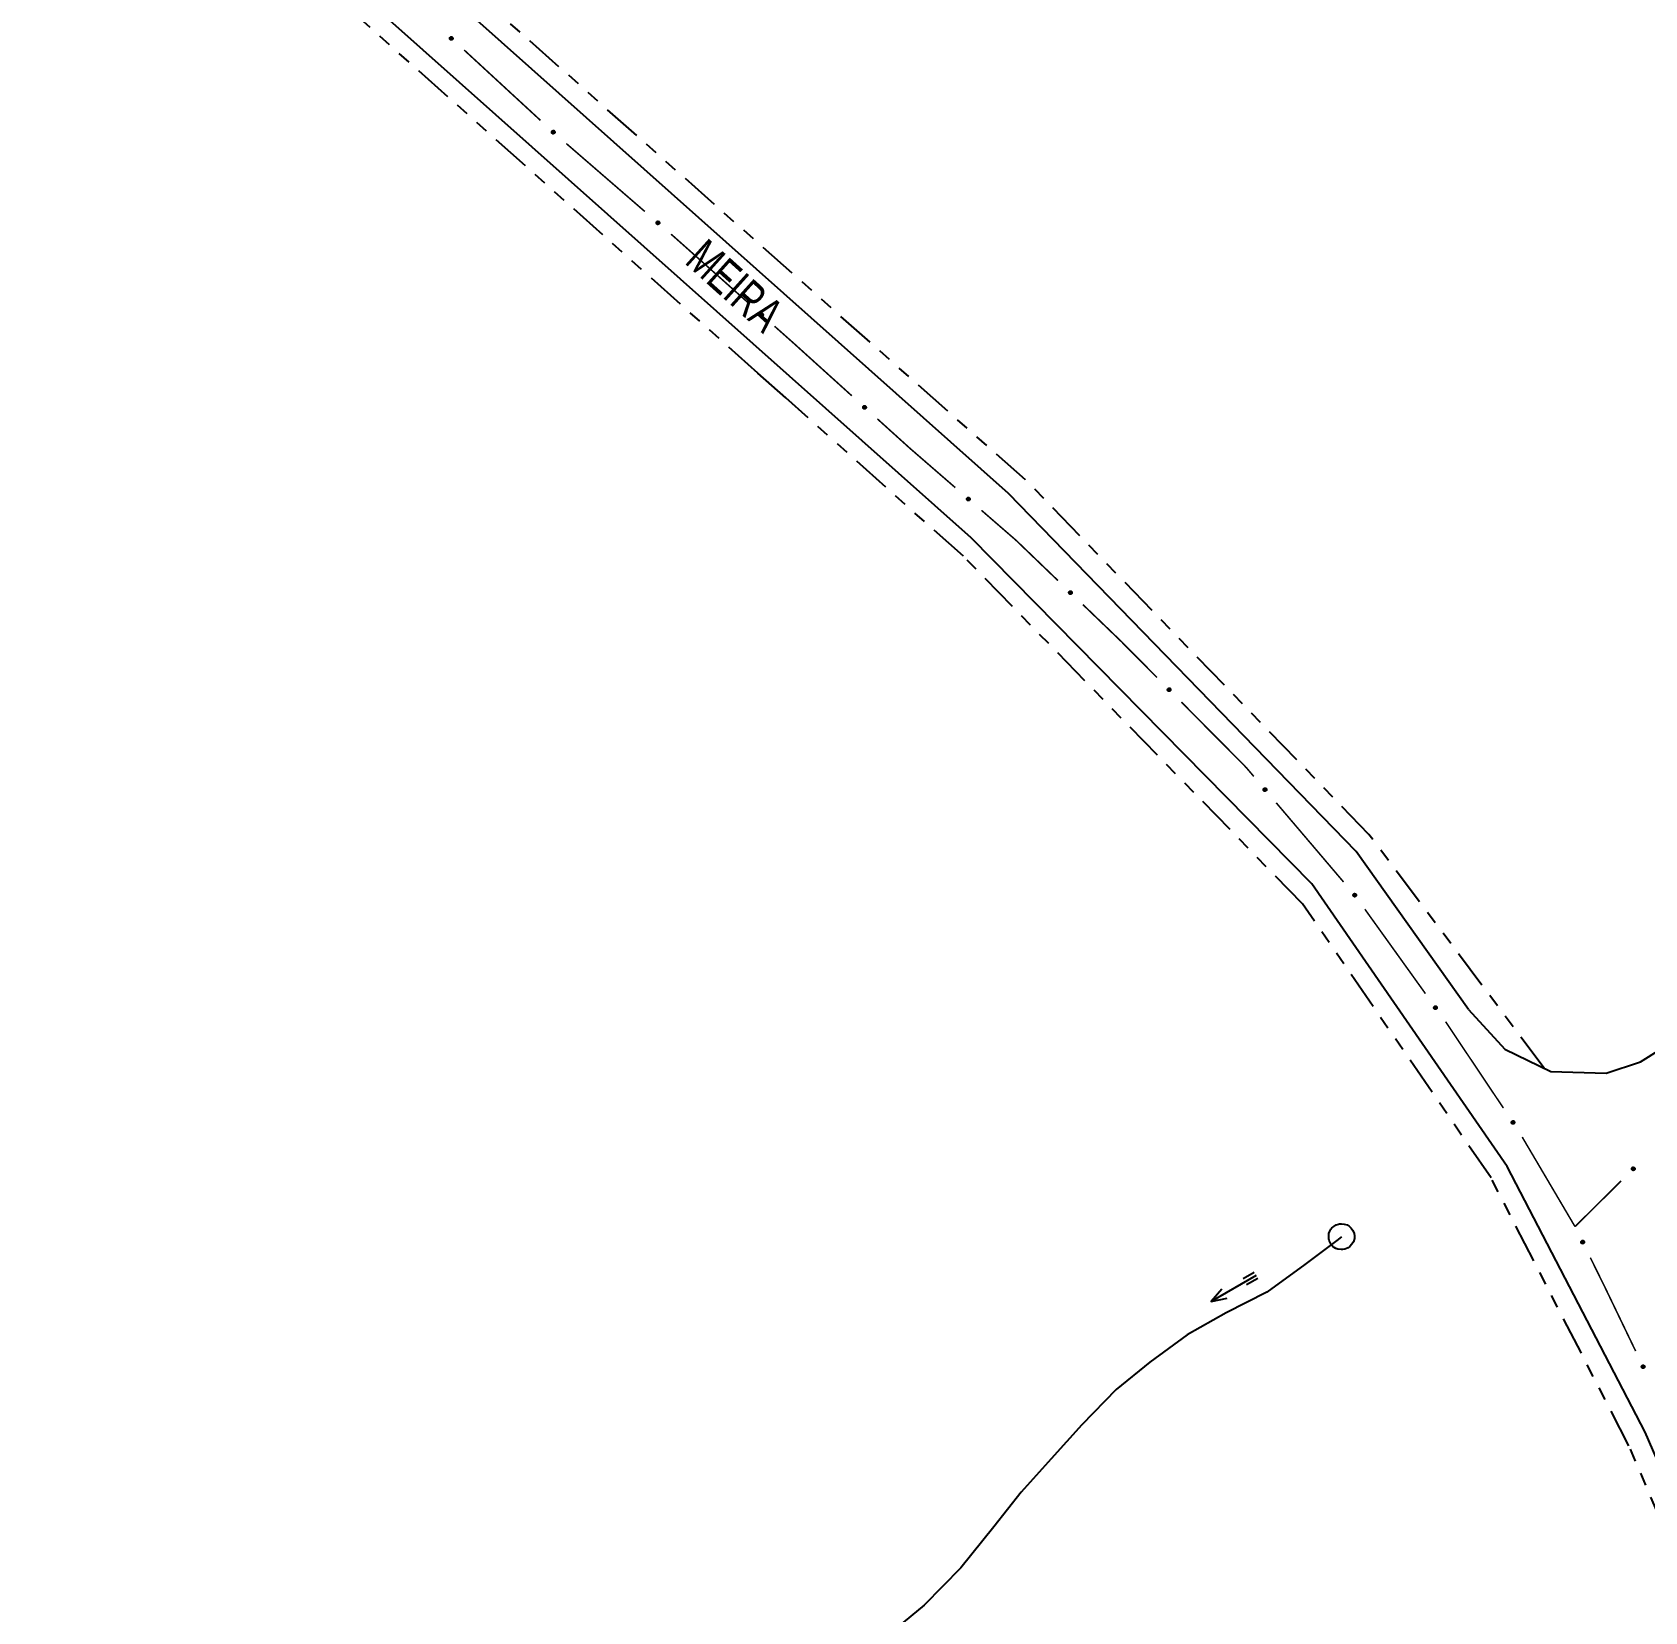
# Model space of a CAD drawing. Extents: x 209193 to 212081, y 4877574 to 4880493.
# Drawn here: x 210811.7 to 210998, y 4878137.5 to 4878320 of the extents above; entities that cross this region are included whole.
import ezdxf

# ---------------------------------------------------------------- set-up
doc = ezdxf.new("R2010")
doc.units = 0
doc.header["$LTSCALE"] = 1.5
doc.header["$MEASUREMENT"] = 0
doc.linetypes.add('TRACO_25', pattern=[8, 3, -1, 1, -1, 1, -1])
for name, color, linetype in [('HD-CURSO-PERENE', 170, 'CONTINUOUS'), ('HD-NASCENTES-FONTES', 170, 'CONTINUOUS'), ('HD-TXT-PERENE', 170, 'CONTINUOUS'), ('SV-EIXO-ROD-ESTR', 7, 'CONTINUOUS'), ('SV-EST-MUNIC-PAV', 20, 'CONTINUOUS'), ('SV-FX-DOM-EST', 20, 'CONTINUOUS'), ('SV-ROD-ESTADUAIS', 20, 'CONTINUOUS'), ('SV-TXT-ROD-EST', 7, 'CONTINUOUS')]:
    doc.layers.add(name, color=color, linetype=linetype)
doc.styles.add('ARIAL', font='ARIAL.SHX')

# ---------------------------------------------------------------- blocks, each defined once
blk = doc.blocks.new('COD035', base_point=(210438.094521, 4880067.60704))
at = {"layer": 'HD-CURSO-PERENE'}
for p, q in [((210438.094521, 4880068.01277), (210439.594521, 4880068.01277)), ((210438.094521, 4880067.61277), (210444.094521, 4880067.61277)), ((210438.094521, 4880067.21277), (210439.594521, 4880067.21277))]:
    blk.add_line(p, q, dxfattribs=at)
blk.add_lwpolyline([(210442.294521, 4880067.01277), (210444.094521, 4880067.61277), (210442.294521, 4880068.21277)], dxfattribs=at)
blk = doc.blocks.new('COD025', base_point=(210982.474611, 4879266.665465))
at = {"layer": 'HD-NASCENTES-FONTES'}
blk.add_lwpolyline([(210981.2904, 4879265.767805), (210981.145787, 4879266.001238), (210981.02797, 4879266.249355), (210980.992283, 4879266.431917), (210980.989636, 4879266.80274), (210981.013634, 4879267.053395), (210981.111199, 4879267.327232), (210981.235115, 4879267.536693), (210981.355808, 4879267.695168), (210981.575618, 4879267.88021), (210981.84331, 4879268.038042), (210982.106156, 4879268.140881), (210982.254505, 4879268.155449), (210982.467046, 4879268.160747), (210982.79814, 4879268.139864), (210983.121213, 4879268.038408), (210983.349934, 4879267.908453), (210983.605786, 4879267.685342), (210983.778553, 4879267.402585), (210983.927681, 4879267.051943), (210983.976771, 4879266.798127), (210983.972368, 4879266.63792), (210983.969451, 4879266.462743), (210983.857153, 4879266.09446), (210983.682213, 4879265.802892), (210983.439959, 4879265.532921), (210983.221842, 4879265.381561), (210982.853283, 4879265.231977), (210982.608584, 4879265.19185), (210982.454839, 4879265.190507), (210982.04947, 4879265.244397), (210981.812473, 4879265.329521), (210981.613898, 4879265.451079), (210981.488506, 4879265.556074)], close=True, dxfattribs=at)

msp = doc.modelspace()

# ---------------------------------------------------------------- linework, layer by layer
at = {"layer": 'HD-CURSO-PERENE', "linetype": 'Continuous'}
msp.add_polyline3d([(210962.976034, 4878180.831599, 7.908503), (210962.413968, 4878180.398597, 7.908503), (210958.736104, 4878177.631446, 7.337909), (210954.34618, 4878174.461293, 6.92472), (210949.636292, 4878172.071165, 6.600071), (210945.126392, 4878169.511032, 6.521369), (210940.826465, 4878166.35088, 6.324612), (210936.946522, 4878163.180731, 6.167207), (210932.966556, 4878159.100548, 6.098342), (210929.436577, 4878155.200375, 6.098342), (210925.976598, 4878151.340205, 6.068829), (210922.826601, 4878147.320031, 5.852396), (210919.01661, 4878142.609826, 5.813045), (210914.756647, 4878138.289632, 5.793369), (210910.136714, 4878134.469453, 5.576937)], dxfattribs=at)
at = {"layer": 'SV-EIXO-ROD-ESTR'}
for points in [[(210860.16548, 4878319.088817), (210860.116678, 4878319.085595), (210860.074076, 4878319.092806), (210860.040275, 4878319.109047), (210860.014148, 4878319.131187), (210859.98997, 4878319.156848), (210859.971302, 4878319.188097), (210859.958265, 4878319.22737), (210859.954689, 4878319.276303), (210859.964944, 4878319.319459), (210859.979094, 4878319.353449), (210860.000612, 4878319.382022), (210860.025933, 4878319.405092), (210860.059035, 4878319.42341), (210860.098964, 4878319.436234), (210860.148254, 4878319.438638), (210860.189971, 4878319.431282), (210860.222253, 4878319.414715), (210860.250841, 4878319.3929), (210860.275211, 4878319.366407), (210860.293359, 4878319.335626), (210860.306198, 4878319.295401), (210860.307926, 4878319.24672), (210860.301065, 4878319.205028), (210860.284955, 4878319.172522), (210860.262845, 4878319.144861), (210860.237402, 4878319.120297), (210860.206771, 4878319.100224), (210860.16548, 4878319.088817)], [(210871.94305, 4878308.260771), (210871.894216, 4878308.25809), (210871.851696, 4878308.265771), (210871.818077, 4878308.282386), (210871.792197, 4878308.304814), (210871.768304, 4878308.330741), (210871.749983, 4878308.362195), (210871.737381, 4878308.40161), (210871.734348, 4878308.450579), (210871.74508, 4878308.493619), (210871.759605, 4878308.527451), (210871.781438, 4878308.555783), (210871.807014, 4878308.578572), (210871.840316, 4878308.596522), (210871.880384, 4878308.608903), (210871.929698, 4878308.610761), (210871.971332, 4878308.602944), (210872.003428, 4878308.58602), (210872.031773, 4878308.563891), (210872.055848, 4878308.537129), (210872.073654, 4878308.506149), (210872.086047, 4878308.465784), (210872.087236, 4878308.417087), (210872.079914, 4878308.375474), (210872.063445, 4878308.343148), (210872.04103, 4878308.315733), (210872.015317, 4878308.291453), (210871.984465, 4878308.27172), (210871.94305, 4878308.260771)], [(210884.041412, 4878297.785163), (210883.992685, 4878297.780956), (210883.949946, 4878297.787305), (210883.915824, 4878297.80286), (210883.889255, 4878297.824467), (210883.864563, 4878297.849635), (210883.845268, 4878297.880501), (210883.83144, 4878297.919503), (210883.826877, 4878297.968353), (210883.836258, 4878298.011707), (210883.849718, 4878298.045976), (210883.870654, 4878298.074978), (210883.895505, 4878298.098555), (210883.92823, 4878298.117538), (210883.967891, 4878298.131165), (210884.017123, 4878298.134565), (210884.05898, 4878298.128053), (210884.09159, 4878298.112141), (210884.120613, 4878298.090909), (210884.145513, 4878298.064913), (210884.164279, 4878298.034505), (210884.177928, 4878297.994547), (210884.180639, 4878297.945911), (210884.174622, 4878297.904089), (210884.159172, 4878297.871265), (210884.137625, 4878297.843162), (210884.112684, 4878297.81809), (210884.082464, 4878297.797401), (210884.041412, 4878297.785163)], [(210896.015527, 4878287.175451), (210895.966747, 4878287.171913), (210895.924099, 4878287.178848), (210895.890193, 4878287.194869), (210895.863923, 4878287.216839), (210895.83958, 4878287.242343), (210895.820709, 4878287.273471), (210895.807417, 4878287.312659), (210895.803525, 4878287.361567), (210895.8135, 4878287.404789), (210895.827429, 4878287.43887), (210895.848761, 4878287.467582), (210895.873932, 4878287.490815), (210895.906914, 4878287.509348), (210895.946759, 4878287.52243), (210895.996033, 4878287.525154), (210896.037797, 4878287.518069), (210896.070185, 4878287.501711), (210896.098914, 4878287.480082), (210896.123455, 4878287.453747), (210896.141803, 4878287.423085), (210896.154902, 4878287.382944), (210896.156946, 4878287.334274), (210896.150355, 4878287.292539), (210896.134457, 4878287.25993), (210896.112526, 4878287.232125), (210896.087243, 4878287.207398), (210896.056743, 4878287.187126), (210896.015527, 4878287.175451)], [(210907.909936, 4878276.475349), (210907.86113, 4878276.472193), (210907.818538, 4878276.47946), (210907.784758, 4878276.495746), (210907.758661, 4878276.517921), (210907.734517, 4878276.543614), (210907.71589, 4878276.574888), (210907.702905, 4878276.614179), (210907.699395, 4878276.663116), (210907.709707, 4878276.706258), (210907.723902, 4878276.74023), (210907.745458, 4878276.768774), (210907.77081, 4878276.79181), (210907.803936, 4878276.810084), (210907.843882, 4878276.822855), (210907.893176, 4878276.825193), (210907.934883, 4878276.817782), (210907.967142, 4878276.801172), (210907.995702, 4878276.779319), (210908.020036, 4878276.752793), (210908.038144, 4878276.721988), (210908.050929, 4878276.681746), (210908.052592, 4878276.633063), (210908.045676, 4878276.59138), (210908.029522, 4878276.558896), (210908.007376, 4878276.531264), (210907.9819, 4878276.506734), (210907.951242, 4878276.486701), (210907.909936, 4878276.475349)], [(210919.906919, 4878265.886743), (210919.858189, 4878265.882568), (210919.815454, 4878265.888944), (210919.781342, 4878265.90452), (210919.754787, 4878265.926145), (210919.730112, 4878265.951328), (210919.710835, 4878265.982207), (210919.697033, 4878266.021217), (210919.692501, 4878266.070071), (210919.70191, 4878266.113419), (210919.715392, 4878266.147679), (210919.736346, 4878266.176668), (210919.761212, 4878266.200228), (210919.793949, 4878266.219191), (210919.833619, 4878266.232793), (210919.882853, 4878266.23616), (210919.924707, 4878266.229622), (210919.957306, 4878266.213689), (210919.986315, 4878266.192438), (210920.011199, 4878266.166427), (210920.029946, 4878266.136006), (210920.043569, 4878266.09604), (210920.046249, 4878266.047402), (210920.040205, 4878266.005584), (210920.024734, 4878265.97277), (210920.003169, 4878265.944681), (210919.978211, 4878265.919624), (210919.947978, 4878265.898955), (210919.906919, 4878265.886743)], [(210931.684727, 4878255.073225), (210931.635847, 4878255.071574), (210931.593499, 4878255.08015), (210931.560237, 4878255.097468), (210931.534835, 4878255.120437), (210931.511494, 4878255.146861), (210931.49384, 4878255.178695), (210931.482071, 4878255.218367), (210931.480071, 4878255.267389), (210931.491707, 4878255.310193), (210931.506942, 4878255.343711), (210931.529366, 4878255.371577), (210931.555416, 4878255.393822), (210931.58909, 4878255.411067), (210931.62941, 4878255.4226), (210931.678752, 4878255.423419), (210931.720211, 4878255.414727), (210931.751944, 4878255.397131), (210931.779816, 4878255.374409), (210931.803322, 4878255.347146), (210931.820472, 4878255.315798), (210931.832011, 4878255.275181), (210931.832174, 4878255.226469), (210931.823977, 4878255.185019), (210931.806831, 4878255.153048), (210931.783843, 4878255.126111), (210931.757624, 4878255.102378), (210931.726363, 4878255.083299), (210931.684727, 4878255.073225)], [(210943.083125, 4878243.850145), (210943.034219, 4878243.84965), (210942.992086, 4878243.859224), (210942.959243, 4878243.877324), (210942.934391, 4878243.900886), (210942.911681, 4878243.927855), (210942.894784, 4878243.960097), (210942.883956, 4878244.000036), (210942.883115, 4878244.049092), (210942.89576, 4878244.091609), (210942.911782, 4878244.124758), (210942.934859, 4878244.152086), (210942.961428, 4878244.173709), (210942.995499, 4878244.190153), (210943.036081, 4878244.200731), (210943.085429, 4878244.200383), (210943.126671, 4878244.190713), (210943.157978, 4878244.172372), (210943.185306, 4878244.148998), (210943.208161, 4878244.121187), (210943.224565, 4878244.089442), (210943.235141, 4878244.048563), (210943.234153, 4878243.999861), (210943.224978, 4878243.958617), (210943.207081, 4878243.92706), (210943.183463, 4878243.900674), (210943.156691, 4878243.877568), (210943.124988, 4878243.859233), (210943.083125, 4878243.850145)], [(210954.144782, 4878232.312801), (210954.095982, 4878232.316051), (210954.054705, 4878232.328824), (210954.023344, 4878232.349386), (210954.000369, 4878232.374781), (210953.979791, 4878232.40341), (210953.965412, 4878232.436851), (210953.957674, 4878232.477502), (210953.960591, 4878232.526478), (210953.976455, 4878232.567902), (210953.994968, 4878232.599726), (210954.02007, 4878232.625208), (210954.048216, 4878232.644733), (210954.083447, 4878232.65852), (210954.124719, 4878232.665959), (210954.173895, 4878232.661834), (210954.214276, 4878232.649035), (210954.244088, 4878232.62835), (210954.269545, 4878232.602952), (210954.290204, 4878232.573473), (210954.304129, 4878232.540565), (210954.311544, 4878232.498997), (210954.30683, 4878232.450514), (210954.294524, 4878232.410093), (210954.274263, 4878232.379999), (210954.248694, 4878232.355499), (210954.220231, 4878232.33451), (210954.187217, 4878232.318656), (210954.144782, 4878232.312801)], [(210964.509942, 4878220.12414), (210964.461142, 4878220.12739), (210964.419865, 4878220.140163), (210964.388504, 4878220.160725), (210964.365529, 4878220.186121), (210964.344951, 4878220.214749), (210964.330572, 4878220.24819), (210964.322835, 4878220.288841), (210964.325752, 4878220.337817), (210964.341615, 4878220.379241), (210964.360128, 4878220.411066), (210964.38523, 4878220.436547), (210964.413377, 4878220.456072), (210964.448607, 4878220.469859), (210964.489879, 4878220.477298), (210964.539056, 4878220.473173), (210964.579436, 4878220.460374), (210964.609248, 4878220.439689), (210964.634705, 4878220.414291), (210964.655364, 4878220.384812), (210964.669289, 4878220.351904), (210964.676704, 4878220.310336), (210964.67199, 4878220.261853), (210964.659684, 4878220.221432), (210964.639423, 4878220.191338), (210964.613854, 4878220.166838), (210964.585391, 4878220.145849), (210964.552377, 4878220.129995), (210964.509942, 4878220.12414)], [(210973.824425, 4878207.125642), (210973.776058, 4878207.1329), (210973.735974, 4878207.149027), (210973.706412, 4878207.172102), (210973.685607, 4878207.199303), (210973.667456, 4878207.229529), (210973.655879, 4878207.26404), (210973.651515, 4878207.30519), (210973.658455, 4878207.35376), (210973.677675, 4878207.393737), (210973.698746, 4878207.423929), (210973.725861, 4878207.447257), (210973.75552, 4878207.464398), (210973.791766, 4878207.475237), (210973.83351, 4878207.479253), (210973.88218, 4878207.471093), (210973.92137, 4878207.455012), (210973.949377, 4878207.431942), (210973.972657, 4878207.404534), (210973.990817, 4878207.373454), (210974.001986, 4878207.339512), (210974.005953, 4878207.297474), (210973.997263, 4878207.249544), (210973.98167, 4878207.210273), (210973.959, 4878207.18195), (210973.931501, 4878207.159638), (210973.901406, 4878207.141064), (210973.867199, 4878207.127983), (210973.824425, 4878207.125642)], [(210982.775247, 4878193.86892), (210982.72714, 4878193.877736), (210982.687597, 4878193.89515), (210982.658796, 4878193.919167), (210982.63888, 4878193.947027), (210982.621715, 4878193.977823), (210982.611259, 4878194.01269), (210982.608226, 4878194.053959), (210982.616731, 4878194.10228), (210982.637233, 4878194.141615), (210982.659268, 4878194.171111), (210982.687122, 4878194.193551), (210982.717318, 4878194.209725), (210982.753896, 4878194.219388), (210982.795748, 4878194.222053), (210982.844129, 4878194.212325), (210982.882779, 4878194.194987), (210982.910026, 4878194.171025), (210982.932409, 4878194.14288), (210982.949556, 4878194.111229), (210982.959623, 4878194.076943), (210982.96223, 4878194.0348), (210982.951996, 4878193.987175), (210982.935143, 4878193.948429), (210982.91157, 4878193.920852), (210982.883364, 4878193.89944), (210982.852686, 4878193.881848), (210982.818074, 4878193.869879), (210982.775247, 4878193.86892)], [(210996.86132, 4878188.71431), (210996.861829, 4878188.665405), (210996.852265, 4878188.623268), (210996.834174, 4878188.590421), (210996.810618, 4878188.565563), (210996.783655, 4878188.542846), (210996.751418, 4878188.52594), (210996.711482, 4878188.515102), (210996.662426, 4878188.514247), (210996.619906, 4878188.526881), (210996.586753, 4878188.542895), (210996.559418, 4878188.565965), (210996.537789, 4878188.592528), (210996.521335, 4878188.626595), (210996.510747, 4878188.667174), (210996.511082, 4878188.716522), (210996.520741, 4878188.757766), (210996.539074, 4878188.789079), (210996.562441, 4878188.816413), (210996.590246, 4878188.839275), (210996.621987, 4878188.855687), (210996.662862, 4878188.866274), (210996.711564, 4878188.865299), (210996.752811, 4878188.856135), (210996.784373, 4878188.838246), (210996.810765, 4878188.814635), (210996.833879, 4878188.787869), (210996.852222, 4878188.75617), (210996.86132, 4878188.71431)], [(210990.795141, 4878180.048663), (210990.748606, 4878180.063714), (210990.711689, 4878180.086165), (210990.686288, 4878180.113752), (210990.670198, 4878180.143983), (210990.657221, 4878180.176765), (210990.651429, 4878180.212703), (210990.653837, 4878180.254013), (210990.668607, 4878180.3008), (210990.694091, 4878180.337107), (210990.719805, 4878180.363457), (210990.750362, 4878180.382049), (210990.78242, 4878180.394122), (210990.819948, 4878180.398903), (210990.861789, 4878180.396055), (210990.908476, 4878180.380065), (210990.944517, 4878180.357806), (210990.968385, 4878180.330477), (210990.986882, 4878180.299639), (210990.99973, 4878180.266012), (210991.005212, 4878180.230702), (210991.002268, 4878180.188581), (210990.985875, 4878180.14271), (210990.964085, 4878180.10651), (210990.937098, 4878180.082264), (210990.906328, 4878180.064737), (210990.873606, 4878180.051321), (210990.837723, 4878180.043995), (210990.795141, 4878180.048663)], [(210997.783858, 4878165.65707), (210997.737472, 4878165.672573), (210997.700776, 4878165.695383), (210997.675645, 4878165.723217), (210997.659851, 4878165.753603), (210997.647194, 4878165.78651), (210997.641753, 4878165.822502), (210997.644563, 4878165.863788), (210997.659788, 4878165.910428), (210997.685625, 4878165.946484), (210997.711595, 4878165.972583), (210997.742332, 4878165.990876), (210997.774506, 4878166.002636), (210997.812079, 4878166.007051), (210997.85389, 4878166.003795), (210997.900419, 4878165.98735), (210997.936241, 4878165.964742), (210997.959842, 4878165.937181), (210997.978038, 4878165.906164), (210997.990556, 4878165.872414), (210997.995694, 4878165.837052), (210997.99234, 4878165.794961), (210997.9755, 4878165.749252), (210997.953358, 4878165.713266), (210997.926137, 4878165.689285), (210997.895196, 4878165.672059), (210997.862346, 4878165.658963), (210997.826393, 4878165.651987), (210997.783858, 4878165.65707)]]:
    msp.add_lwpolyline(points, close=True, dxfattribs=at)
for points in [[(210860.206771, 4878319.100224), (210859.954689, 4878319.276303)], [(210860.16548, 4878319.088817), (210859.958265, 4878319.22737)], [(210860.186705, 4878319.096419), (210859.960354, 4878319.250874)], [(210860.218668, 4878319.113533), (210859.962926, 4878319.294484)], [(210860.237402, 4878319.120297), (210859.964944, 4878319.319459)], [(210860.138826, 4878319.088142), (210859.970558, 4878319.203095)], [(210860.116678, 4878319.085595), (210859.971302, 4878319.188097)], [(210860.246577, 4878319.134301), (210859.97452, 4878319.331799)], [(210860.262845, 4878319.144861), (210859.979094, 4878319.353449)], [(210860.092375, 4878319.089601), (210859.987872, 4878319.167278)], [(210860.074076, 4878319.092806), (210859.98997, 4878319.156848)], [(210860.27226, 4878319.160751), (210859.992908, 4878319.368499)], [(210860.284955, 4878319.172522), (210860.000612, 4878319.382022)], [(210860.290948, 4878319.19167), (210860.01585, 4878319.391909)], [(210860.301065, 4878319.205028), (210860.025933, 4878319.405092)], [(210860.303555, 4878319.228071), (210860.046699, 4878319.411864)], [(210860.307926, 4878319.24672), (210860.059035, 4878319.42341)], [(210860.303186, 4878319.272495), (210860.081603, 4878319.428164)], [(210860.306198, 4878319.295401), (210860.098964, 4878319.436234)], [(210860.294095, 4878319.317434), (210860.129682, 4878319.432586)], [(210860.293359, 4878319.335626), (210860.148254, 4878319.438638)], [(210860.280636, 4878319.35345), (210860.174206, 4878319.431028)], [(210860.275211, 4878319.366407), (210860.189971, 4878319.431282)], [(210871.984465, 4878308.27172), (210871.734348, 4878308.450579)], [(210871.94305, 4878308.260771), (210871.737381, 4878308.40161)], [(210871.964358, 4878308.268137), (210871.739731, 4878308.425089)], [(210871.996509, 4878308.284896), (210871.742786, 4878308.468668)], [(210872.015317, 4878308.291453), (210871.74508, 4878308.493619)], [(210871.91639, 4878308.260391), (210871.749405, 4878308.3772)], [(210871.894216, 4878308.25809), (210871.749983, 4878308.362195)], [(210872.024646, 4878308.305355), (210871.754792, 4878308.505852)], [(210872.04103, 4878308.315733), (210871.759605, 4878308.527451)], [(210871.869958, 4878308.262364), (210871.766321, 4878308.341193)], [(210871.851696, 4878308.265771), (210871.768304, 4878308.330741)], [(210872.05062, 4878308.331519), (210871.773586, 4878308.542346)], [(210872.063445, 4878308.343148), (210871.781438, 4878308.555783)], [(210872.069649, 4878308.362229), (210871.796785, 4878308.565501)], [(210872.079914, 4878308.375474), (210871.807014, 4878308.578572)], [(210872.082658, 4878308.398488), (210871.827853, 4878308.585113)], [(210872.087236, 4878308.417087), (210871.840316, 4878308.596522)], [(210872.082781, 4878308.442913), (210871.862935, 4878308.601025)], [(210872.086047, 4878308.465784), (210871.880384, 4878308.608903)], [(210872.074189, 4878308.48795), (210871.91106, 4878308.604915)], [(210872.073654, 4878308.506149), (210871.929698, 4878308.610761)], [(210872.061129, 4878308.524113), (210871.955564, 4878308.602864)], [(210872.055848, 4878308.537129), (210871.971332, 4878308.602944)], [(210884.082464, 4878297.797401), (210883.826877, 4878297.968353)], [(210884.041412, 4878297.785163), (210883.83144, 4878297.919503)], [(210884.062479, 4878297.793192), (210883.833054, 4878297.943044)], [(210884.09409, 4878297.810948), (210883.834745, 4878297.986697)], [(210884.112684, 4878297.81809), (210883.836258, 4878298.011707)], [(210884.014777, 4878297.78395), (210883.844221, 4878297.89548)], [(210883.992685, 4878297.780956), (210883.845268, 4878297.880501)], [(210884.121573, 4878297.832276), (210883.845582, 4878298.024238)], [(210884.137625, 4878297.843162), (210883.849718, 4878298.045976)], [(210883.968306, 4878297.78447), (210883.862255, 4878297.86002)], [(210884.146716, 4878297.85924), (210883.863226, 4878298.061302)], [(210883.949946, 4878297.787305), (210883.864563, 4878297.849635)], [(210884.159172, 4878297.871265), (210883.870654, 4878298.074978)], [(210884.164776, 4878297.89053), (210883.88569, 4878298.085171)], [(210884.174622, 4878297.904089), (210883.895505, 4878298.098555)], [(210884.176645, 4878297.927178), (210883.91613, 4878298.105745)], [(210884.180639, 4878297.945911), (210883.92823, 4878298.117538)], [(210884.175379, 4878297.971585), (210883.950697, 4878298.122746)], [(210884.177928, 4878297.994547), (210883.967891, 4878298.131165)], [(210884.165383, 4878298.016331), (210883.998677, 4878298.128139)], [(210884.164279, 4878298.034505), (210884.017123, 4878298.134565)], [(210884.151199, 4878298.052069), (210884.043223, 4878298.12748)], [(210884.145513, 4878298.064913), (210884.05898, 4878298.128053)], [(210896.056743, 4878287.187126), (210895.803525, 4878287.361567)], [(210896.015527, 4878287.175451), (210895.807417, 4878287.312659)], [(210896.036702, 4878287.183191), (210895.809354, 4878287.336176)], [(210896.068553, 4878287.200512), (210895.811644, 4878287.379802)], [(210896.087243, 4878287.207398), (210895.8135, 4878287.404789)], [(210895.988878, 4878287.174604), (210895.819868, 4878287.288463)], [(210895.966747, 4878287.171913), (210895.820709, 4878287.273471)], [(210896.096327, 4878287.221461), (210895.822995, 4878287.41719)], [(210896.112526, 4878287.232125), (210895.827429, 4878287.43887)], [(210895.942418, 4878287.175761), (210895.837413, 4878287.252759)], [(210895.924099, 4878287.178848), (210895.83958, 4878287.242343)], [(210896.121838, 4878287.248077), (210895.841145, 4878287.454009)], [(210896.134457, 4878287.25993), (210895.848761, 4878287.467582)], [(210896.140325, 4878287.279116), (210895.863934, 4878287.477567)], [(210896.150355, 4878287.292539), (210895.873932, 4878287.490815)], [(210896.152695, 4878287.315598), (210895.894654, 4878287.497721)], [(210896.156946, 4878287.334274), (210895.906914, 4878287.509348)], [(210896.152039, 4878287.360019), (210895.929451, 4878287.514247)], [(210896.154902, 4878287.382944), (210895.946759, 4878287.52243)], [(210896.142657, 4878287.404897), (210895.9775, 4878287.518982)], [(210896.141803, 4878287.423085), (210895.996033, 4878287.525154)], [(210896.128965, 4878287.440826), (210896.022033, 4878287.517712)], [(210896.123455, 4878287.453747), (210896.037797, 4878287.518069)], [(210907.951242, 4878276.486701), (210907.699395, 4878276.663116)], [(210907.909936, 4878276.475349), (210907.702905, 4878276.614179)], [(210907.931171, 4878276.482923), (210907.705026, 4878276.63768)], [(210907.963157, 4878276.499995), (210907.707656, 4878276.681287)], [(210907.9819, 4878276.506734), (210907.709707, 4878276.706258)], [(210907.883281, 4878276.47471), (210907.715166, 4878276.589887)], [(210907.86113, 4878276.472193), (210907.71589, 4878276.574888)], [(210907.991094, 4878276.520726), (210907.719299, 4878276.718585)], [(210908.007376, 4878276.531264), (210907.723902, 4878276.74023)], [(210907.836832, 4878276.476231), (210907.732432, 4878276.554047)], [(210907.818538, 4878276.47946), (210907.734517, 4878276.543614)], [(210908.016811, 4878276.547142), (210907.737737, 4878276.755261)], [(210908.029522, 4878276.558896), (210907.745458, 4878276.768774)], [(210908.03554, 4878276.578036), (210907.760709, 4878276.77864)], [(210908.045676, 4878276.59138), (210907.77081, 4878276.79181)], [(210908.048196, 4878276.61442), (210907.791585, 4878276.798554)], [(210908.052592, 4878276.633063), (210907.803936, 4878276.810084)], [(210908.047886, 4878276.658844), (210907.826511, 4878276.814808)], [(210908.050929, 4878276.681746), (210907.843882, 4878276.822855)], [(210908.038855, 4878276.703795), (210907.874595, 4878276.819166)], [(210908.038144, 4878276.721988), (210907.893176, 4878276.825193)], [(210908.025444, 4878276.73983), (210907.919117, 4878276.817548)], [(210908.020036, 4878276.752793), (210907.934883, 4878276.817782)], [(210919.947978, 4878265.898955), (210919.692501, 4878266.070071)], [(210919.906919, 4878265.886743), (210919.697033, 4878266.021217)], [(210919.927991, 4878265.894759), (210919.698662, 4878266.044757)], [(210919.959613, 4878265.912495), (210919.700381, 4878266.08841)], [(210919.978211, 4878265.919624), (210919.70191, 4878266.113419)], [(210919.880283, 4878265.885547), (210919.709798, 4878265.997187)], [(210919.858189, 4878265.882568), (210919.710835, 4878265.982207)], [(210919.98711, 4878265.933805), (210919.711242, 4878266.125944)], [(210920.003169, 4878265.944681), (210919.715392, 4878266.147679)], [(210919.833812, 4878265.886097), (210919.727809, 4878265.961715)], [(210920.012271, 4878265.960753), (210919.728909, 4878266.162996)], [(210919.815454, 4878265.888944), (210919.730112, 4878265.951328)], [(210920.024734, 4878265.97277), (210919.736346, 4878266.176668)], [(210920.03035, 4878265.992031), (210919.751388, 4878266.186851)], [(210920.040205, 4878266.005584), (210919.761212, 4878266.200228)], [(210920.042243, 4878266.028671), (210919.781842, 4878266.207405)], [(210920.046249, 4878266.047402), (210919.793949, 4878266.219191)], [(210920.041005, 4878266.07308), (210919.81642, 4878266.224385)], [(210920.043569, 4878266.09604), (210919.833619, 4878266.232793)], [(210920.031038, 4878266.117832), (210919.864403, 4878266.229747)], [(210920.029946, 4878266.136006), (210919.882853, 4878266.23616)], [(210920.016876, 4878266.153579), (210919.908949, 4878266.229059)], [(210920.011199, 4878266.166427), (210919.924707, 4878266.229622)], [(210931.726363, 4878255.083299), (210931.480071, 4878255.267389)], [(210931.684727, 4878255.073225), (210931.482071, 4878255.218367)], [(210931.706186, 4878255.080141), (210931.484915, 4878255.241791)], [(210931.738682, 4878255.096219), (210931.488887, 4878255.285296)], [(210931.757624, 4878255.102378), (210931.491707, 4878255.310193)], [(210931.658065, 4878255.073407), (210931.493578, 4878255.193708)], [(210931.635847, 4878255.071574), (210931.49384, 4878255.178695)], [(210931.767244, 4878255.11608), (210931.501674, 4878255.322219)], [(210931.783843, 4878255.126111), (210931.506942, 4878255.343711)], [(210931.611685, 4878255.076358), (210931.509732, 4878255.157353)], [(210931.593499, 4878255.08015), (210931.511494, 4878255.146861)], [(210931.793763, 4878255.141691), (210931.521233, 4878255.358309)], [(210931.806831, 4878255.153048), (210931.529366, 4878255.371577)], [(210931.813435, 4878255.171994), (210931.544914, 4878255.380969)], [(210931.823977, 4878255.185019), (210931.555416, 4878255.393822)], [(210931.827206, 4878255.207971), (210931.576389, 4878255.399922)], [(210931.832174, 4878255.226469), (210931.58909, 4878255.411067)], [(210931.828265, 4878255.252384), (210931.611799, 4878255.415092)], [(210931.832011, 4878255.275181), (210931.62941, 4878255.4226)], [(210931.820623, 4878255.297591), (210931.659995, 4878255.417968)], [(210931.820472, 4878255.315798), (210931.678752, 4878255.423419)], [(210931.808328, 4878255.334022), (210931.704446, 4878255.414979)], [(210931.803322, 4878255.347146), (210931.720211, 4878255.414727)], [(210943.124988, 4878243.859233), (210942.883115, 4878244.049092)], [(210943.083125, 4878243.850145), (210942.883956, 4878244.000036)], [(210943.104741, 4878243.856552), (210942.887353, 4878244.023387)], [(210943.137608, 4878243.871858), (210942.892352, 4878244.066786)], [(210943.034219, 4878243.84965), (210942.894784, 4878243.960097)], [(210943.056475, 4878243.850958), (210942.894877, 4878243.975113)], [(210943.156691, 4878243.877568), (210942.89576, 4878244.091609)], [(210943.166632, 4878243.891038), (210942.906008, 4878244.103396)], [(210943.010178, 4878243.855004), (210942.910167, 4878243.938386)], [(210942.992086, 4878243.859224), (210942.911681, 4878243.927855)], [(210943.183463, 4878243.900674), (210942.911782, 4878244.124758)], [(210943.193749, 4878243.916015), (210942.926414, 4878244.139014)], [(210943.207081, 4878243.92706), (210942.934859, 4878244.152086)], [(210943.214132, 4878243.945844), (210942.950625, 4878244.161108)], [(210943.224978, 4878243.958617), (210942.961428, 4878244.173709)], [(210943.228748, 4878243.981486), (210942.982539, 4878244.179312)], [(210943.234153, 4878243.999861), (210942.995499, 4878244.190153)], [(210943.230857, 4878244.025861), (210943.018297, 4878244.193641)], [(210943.235141, 4878244.048563), (210943.036081, 4878244.200731)], [(210943.224286, 4878244.071237), (210943.066548, 4878244.195376)], [(210943.224565, 4878244.089442), (210943.085429, 4878244.200383)], [(210943.212855, 4878244.107948), (210943.110915, 4878244.191338)], [(210943.208161, 4878244.121187), (210943.126671, 4878244.190713)], [(210954.144782, 4878232.312801), (210953.957674, 4878232.477502)], [(210954.187217, 4878232.318656), (210953.960591, 4878232.526478)], [(210954.166825, 4878232.317534), (210953.962849, 4878232.500524)], [(210954.095982, 4878232.316051), (210953.965412, 4878232.436851)], [(210954.118272, 4878232.315652), (210953.966655, 4878232.451815)], [(210954.200767, 4878232.330278), (210953.971157, 4878232.543413)], [(210954.220231, 4878232.33451), (210953.976455, 4878232.567902)], [(210954.07242, 4878232.323231), (210953.979088, 4878232.414026)], [(210954.054705, 4878232.328824), (210953.979791, 4878232.40341)], [(210954.231174, 4878232.34718), (210953.987576, 4878232.578869)], [(210954.248694, 4878232.355499), (210953.994968, 4878232.599726)], [(210954.260124, 4878232.370007), (210954.010649, 4878232.61282)], [(210954.274263, 4878232.379999), (210954.02007, 4878232.625208)], [(210954.282731, 4878232.398188), (210954.03648, 4878232.632996)], [(210954.294524, 4878232.410093), (210954.048216, 4878232.644733)], [(210954.300034, 4878232.432605), (210954.069695, 4878232.648703)], [(210954.30683, 4878232.450514), (210954.083447, 4878232.65852)], [(210954.305534, 4878232.476689), (210954.106445, 4878232.660252)], [(210954.311544, 4878232.498997), (210954.124719, 4878232.665959)], [(210954.302457, 4878232.522435), (210954.154687, 4878232.658287)], [(210954.304129, 4878232.540565), (210954.173895, 4878232.661834)], [(210954.293871, 4878232.559913), (210954.198615, 4878232.650864)], [(210954.290204, 4878232.573473), (210954.214276, 4878232.649035)], [(210964.509942, 4878220.12414), (210964.322835, 4878220.288841)], [(210964.552377, 4878220.129995), (210964.325752, 4878220.337817)], [(210964.531985, 4878220.128873), (210964.328009, 4878220.311863)], [(210964.461142, 4878220.12739), (210964.330572, 4878220.24819)], [(210964.483432, 4878220.126991), (210964.331815, 4878220.263155)], [(210964.565928, 4878220.141617), (210964.336317, 4878220.354752)], [(210964.585391, 4878220.145849), (210964.341615, 4878220.379241)], [(210964.43758, 4878220.13457), (210964.344248, 4878220.225365)], [(210964.419865, 4878220.140163), (210964.344951, 4878220.214749)], [(210964.596335, 4878220.158519), (210964.352736, 4878220.390209)], [(210964.613854, 4878220.166838), (210964.360128, 4878220.411066)], [(210964.625285, 4878220.181347), (210964.375809, 4878220.42416)], [(210964.639423, 4878220.191338), (210964.38523, 4878220.436547)], [(210964.647891, 4878220.209527), (210964.401641, 4878220.444335)], [(210964.659684, 4878220.221432), (210964.413377, 4878220.456072)], [(210964.665194, 4878220.243945), (210964.434855, 4878220.460042)], [(210964.67199, 4878220.261853), (210964.448607, 4878220.469859)], [(210964.670694, 4878220.288028), (210964.471605, 4878220.471591)], [(210964.676704, 4878220.310336), (210964.489879, 4878220.477298)], [(210964.667617, 4878220.333774), (210964.519847, 4878220.469627)], [(210964.669289, 4878220.351904), (210964.539056, 4878220.473173)], [(210964.659031, 4878220.371252), (210964.563775, 4878220.462203)], [(210964.655364, 4878220.384812), (210964.579436, 4878220.460374)], [(210973.824425, 4878207.125642), (210973.651515, 4878207.30519)], [(210973.776058, 4878207.1329), (210973.655879, 4878207.26404)], [(210973.79824, 4878207.130666), (210973.65835, 4878207.278852)], [(210973.867199, 4878207.127983), (210973.658455, 4878207.35376)], [(210973.846783, 4878207.128544), (210973.658568, 4878207.327708)], [(210973.735974, 4878207.149027), (210973.667456, 4878207.229529)], [(210973.753168, 4878207.141995), (210973.667629, 4878207.240167)], [(210973.88166, 4878207.13845), (210973.670379, 4878207.369767)], [(210973.901406, 4878207.141064), (210973.677675, 4878207.393737)], [(210973.913355, 4878207.15279), (210973.689662, 4878207.403752)], [(210973.931501, 4878207.159638), (210973.698746, 4878207.423929)], [(210973.944087, 4878207.173157), (210973.715452, 4878207.435687)], [(210973.959, 4878207.18195), (210973.725861, 4878207.447257)], [(210973.968937, 4878207.19938), (210973.742857, 4878207.453668)], [(210973.98167, 4878207.210273), (210973.75552, 4878207.464398)], [(210973.989015, 4878207.232256), (210973.777252, 4878207.466586)], [(210973.997263, 4878207.249544), (210973.791766, 4878207.475237)], [(210973.998127, 4878207.275737), (210973.814828, 4878207.47507)], [(210974.005953, 4878207.297474), (210973.83351, 4878207.479253)], [(210973.998826, 4878207.32158), (210973.862745, 4878207.46914)], [(210974.001986, 4878207.339512), (210973.88218, 4878207.471093)], [(210973.993356, 4878207.359639), (210973.905912, 4878207.458124)], [(210973.990817, 4878207.373454), (210973.92137, 4878207.455012)], [(210982.775247, 4878193.86892), (210982.608226, 4878194.053959)], [(210982.72714, 4878193.877736), (210982.611259, 4878194.01269)], [(210982.749238, 4878193.874787), (210982.614207, 4878194.027414)], [(210982.797687, 4878193.871099), (210982.616002, 4878194.076238)], [(210982.818074, 4878193.869879), (210982.616731, 4878194.10228)], [(210982.687597, 4878193.89515), (210982.621715, 4878193.977823)], [(210982.704555, 4878193.887566), (210982.622232, 4878193.988449)], [(210982.832866, 4878193.879873), (210982.629166, 4878194.117893)], [(210982.852686, 4878193.881848), (210982.637233, 4878194.141615)], [(210982.865008, 4878193.893182), (210982.649536, 4878194.151237)], [(210982.883364, 4878193.89944), (210982.659268, 4878194.171111)], [(210982.896381, 4878193.912545), (210982.676344, 4878194.182323)], [(210982.91157, 4878193.920852), (210982.687122, 4878194.193551)], [(210982.922065, 4878193.937952), (210982.704316, 4878194.199409)], [(210982.935143, 4878193.948429), (210982.717318, 4878194.209725)], [(210982.943194, 4878193.970163), (210982.73911, 4878194.21121)], [(210982.951996, 4878193.987175), (210982.753896, 4878194.219388)], [(210982.953706, 4878194.013327), (210982.776941, 4878194.218476)], [(210982.96223, 4878194.0348), (210982.795748, 4878194.222053)], [(210982.955886, 4878194.059124), (210982.824641, 4878194.211001)], [(210982.959623, 4878194.076943), (210982.844129, 4878194.212325)], [(210982.951647, 4878194.097339), (210982.86743, 4878194.198597)], [(210982.949556, 4878194.111229), (210982.882779, 4878194.194987)], [(210996.662862, 4878188.866274), (210996.510747, 4878188.667174)], [(210996.621987, 4878188.855687), (210996.511082, 4878188.716522)], [(210996.640192, 4878188.855413), (210996.516094, 4878188.697642)], [(210996.685566, 4878188.861996), (210996.517842, 4878188.649392)], [(210996.603484, 4878188.843973), (210996.520121, 4878188.742011)], [(210996.590246, 4878188.839275), (210996.520741, 4878188.757766)], [(210996.711564, 4878188.865299), (210996.521335, 4878188.626595)], [(210996.729942, 4878188.859899), (210996.53218, 4878188.613638)], [(210996.752811, 4878188.856135), (210996.537789, 4878188.592528)], [(210996.765587, 4878188.845291), (210996.550392, 4878188.581728)], [(210996.784373, 4878188.838246), (210996.559418, 4878188.565965)], [(210996.795421, 4878188.824917), (210996.572493, 4878188.557523)], [(210996.810765, 4878188.814635), (210996.586753, 4878188.542895)], [(210996.820405, 4878188.797806), (210996.608116, 4878188.537127)], [(210996.833879, 4878188.787869), (210996.619906, 4878188.526881)], [(210996.839593, 4878188.768788), (210996.64473, 4878188.523481)], [(210996.852222, 4878188.75617), (210996.662426, 4878188.514247)], [(210996.854907, 4878188.735924), (210996.68813, 4878188.518493)], [(210996.86132, 4878188.71431), (210996.711482, 4878188.515102)], [(210996.860515, 4878188.68766), (210996.736402, 4878188.52603)], [(210996.861829, 4878188.665405), (210996.751418, 4878188.52594)], [(210996.856481, 4878188.641361), (210996.773125, 4878188.541329)], [(210996.852265, 4878188.623268), (210996.783655, 4878188.542846)], [(210990.748606, 4878180.063714), (210990.651429, 4878180.212703)], [(210990.795141, 4878180.048663), (210990.653837, 4878180.254013)], [(210990.770126, 4878180.057891), (210990.656283, 4878180.226912)], [(210990.711689, 4878180.086165), (210990.657221, 4878180.176765)], [(210990.727506, 4878180.076421), (210990.659127, 4878180.187232)], [(210990.817673, 4878180.047879), (210990.664468, 4878180.275079)], [(210990.837723, 4878180.043995), (210990.668607, 4878180.3008)], [(210990.853698, 4878180.051962), (210990.682982, 4878180.314648)], [(210990.873606, 4878180.051321), (210990.694091, 4878180.337107)], [(210990.887308, 4878180.060941), (210990.707551, 4878180.345031)], [(210990.906328, 4878180.064737), (210990.719805, 4878180.363457)], [(210990.92095, 4878180.076021), (210990.738205, 4878180.372332)], [(210990.937098, 4878180.082264), (210990.750362, 4878180.382049)], [(210990.949746, 4878180.097839), (210990.768176, 4878180.385601)], [(210990.964085, 4878180.10651), (210990.78242, 4878180.394122)], [(210990.974918, 4878180.126999), (210990.804218, 4878180.392736)], [(210990.985875, 4878180.14271), (210990.819948, 4878180.398903)], [(210990.991, 4878180.168412), (210990.842675, 4878180.394976)], [(210991.002268, 4878180.188581), (210990.861789, 4878180.396055)], [(210990.999169, 4878180.213527), (210990.888982, 4878180.381308)], [(210991.005212, 4878180.230702), (210990.908476, 4878180.380065)], [(210990.99998, 4878180.251968), (210990.929774, 4878180.363398)], [(210990.99973, 4878180.266012), (210990.944517, 4878180.357806)], [(210997.737472, 4878165.672573), (210997.641753, 4878165.822502)], [(210997.783858, 4878165.65707), (210997.644563, 4878165.863788)], [(210997.758935, 4878165.666541), (210997.646745, 4878165.836664)], [(210997.700776, 4878165.695383), (210997.647194, 4878165.78651)], [(210997.716497, 4878165.685486), (210997.649202, 4878165.796958)], [(210997.806381, 4878165.656066), (210997.655399, 4878165.884748)], [(210997.826393, 4878165.651987), (210997.659788, 4878165.910428)], [(210997.842445, 4878165.659798), (210997.674298, 4878165.924135)], [(210997.862346, 4878165.658963), (210997.685625, 4878165.946484)], [(210997.876141, 4878165.668448), (210997.699161, 4878165.954278)], [(210997.895196, 4878165.672059), (210997.711595, 4878165.972583)], [(210997.909928, 4878165.6832), (210997.730081, 4878165.981278)], [(210997.926137, 4878165.689285), (210997.742332, 4878165.990876)], [(210997.938935, 4878165.704736), (210997.76018, 4878165.994254)], [(210997.953358, 4878165.713266), (210997.774506, 4878166.002636)], [(210997.96439, 4878165.733649), (210997.796289, 4878166.001037)], [(210997.9755, 4878165.749252), (210997.812079, 4878166.007051)], [(210997.980876, 4878165.774903), (210997.834766, 4878166.002902)], [(210997.99234, 4878165.794961), (210997.85389, 4878166.003795)], [(210997.989484, 4878165.819936), (210997.880938, 4878165.988784)], [(210997.995694, 4878165.837052), (210997.900419, 4878165.98735)], [(210997.99067, 4878165.858368), (210997.921554, 4878165.970477)], [(210997.990556, 4878165.872414), (210997.936241, 4878165.964742)]]:
    msp.add_lwpolyline(points, dxfattribs=at)
at = {"layer": 'SV-EIXO-ROD-ESTR', "const_width": 0.18}
for points in [[(210861.639243, 4878317.908407), (210861.617941, 4878317.927611)], [(210862.353431, 4878317.250078), (210861.639243, 4878317.908407)], [(210870.441463, 4878309.794628), (210862.353431, 4878317.250078)], [(210882.492599, 4878299.27132), (210873.419301, 4878307.124679)], [(210885.976189, 4878296.256112), (210885.517032, 4878296.653534)], [(210886.269587, 4878295.995038), (210885.976189, 4878296.256112)], [(210894.487246, 4878288.682714), (210886.269587, 4878295.995038)], [(210899.749617, 4878284.000096), (210897.475486, 4878286.023687)], [(210900.458738, 4878283.3591), (210899.749617, 4878284.000096)], [(210906.39348, 4878277.994508), (210900.458738, 4878283.3591)], [(210913.114511, 4878271.919165), (210909.36085, 4878275.312212)], [(210913.824923, 4878271.303475), (210913.114511, 4878271.919165)], [(210918.359058, 4878267.373891), (210913.824923, 4878271.303475)], [(210925.370527, 4878261.297285), (210921.381814, 4878264.754169)], [(210925.890791, 4878260.797031), (210925.370527, 4878261.297285)], [(210930.215789, 4878256.638379), (210925.890791, 4878260.797031)], [(210937.509819, 4878249.624888), (210933.099122, 4878253.865944)], [(210938.130342, 4878248.999342), (210937.509819, 4878249.624888)], [(210941.651591, 4878245.44958), (210938.130342, 4878248.999342)], [(210951.925228, 4878235.092755), (210944.46859, 4878242.609771)], [(210952.192093, 4878234.778942), (210951.925228, 4878235.092755)], [(210952.839916, 4878234.017151), (210952.192093, 4878234.778942)], [(210963.205076, 4878221.82849), (210955.431206, 4878230.969986)], [(210972.66433, 4878208.931649), (210965.669588, 4878218.682218)], [(210975.04, 4878205.62), (210974.995911, 4878205.68146)], [(210975.554266, 4878204.851902), (210975.04, 4878205.62)], [(210981.674087, 4878195.711454), (210975.554266, 4878204.851902)], [(210989.944492, 4878182.019342), (210983.849388, 4878192.356155)], [(210995.262261, 4878187.282356), (210990.293888, 4878182.351304)], [(210990.293888, 4878182.351304), (210989.95, 4878182.01)], [(210993.36, 4878175.1), (210991.715343, 4878178.432721)], [(210993.483, 4878174.844506), (210993.36, 4878175.1)], [(210996.953175, 4878167.636324), (210993.483, 4878174.844506)]]:
    msp.add_lwpolyline(points, dxfattribs=at)
at = {"layer": 'SV-EST-MUNIC-PAV', "linetype": 'Continuous'}
msp.add_polyline3d([(210977.638178, 4878207.088424, 12.95531), (210981.835081, 4878202.523371, 12.95531), (210987.136432, 4878199.946326, 12.95531), (210993.542231, 4878199.725436, 12.95531), (210997.518245, 4878201.050774, 12.847094), (211002.382994, 4878204.100458, 12.689689), (211007.145185, 4878210.083048, 12.463418), (211015.405397, 4878228.103775, 12.453581), (211028.821675, 4878262.049712, 12.949227), (211036.75, 4878282.11, 12.949227), (211051.05, 4878324.34, 12.790775), (211051.62, 4878329.12, 12.790775)], dxfattribs=at)
at = {"layer": 'SV-FX-DOM-EST', "linetype": 'TRACO_25'}
for points in [[(211028.486086, 4878080.897306, 12.355202), (211009.982548, 4878124.599964, 12.355202), (210996.174033, 4878156.711011, 12.345365), (210980.245565, 4878187.651998, 12.709364), (210958.477345, 4878219.292959, 12.72904), (210919.290053, 4878259.454079, 13.083201), (210898.774286, 4878277.738776, 13.083201), (210895.564754, 4878280.599274, 13.083201), (210829.78, 4878339.23, 13.417687), (210780.89, 4878381.82, 13.604163), (210766.976178, 4878394.201269, 13.604163), (210730.23, 4878426.9, 14.016139), (210717.152215, 4878438.406456, 14.016139), (210622.7, 4878521.51, 15.230939), (210531.783322, 4878602.204012, 12.991482)], [(210986.394458, 4878200.307008, 12.768391), (210966.147285, 4878227.323318, 12.994661), (210926.480034, 4878268.264462, 13.338985), (210838.96, 4878345.76, 13.398012), (210789.75, 4878389.86, 13.741488), (210784.419072, 4878394.606674, 13.963322), (210740.54279, 4878433.674251, 13.963322)]]:
    msp.add_polyline3d(points, dxfattribs=at)
at = {"layer": 'SV-ROD-ESTADUAIS', "linetype": 'Continuous'}
for points in [[(210977.638178, 4878207.088424, 12.807742), (210964.657284, 4878225.343233, 13.220931), (210924.500065, 4878266.714388, 13.161904), (210836.82, 4878344.79, 13.678107), (210788.21, 4878387.86, 13.963322), (210780.689546, 4878394.519993, 14.090083), (210733.41, 4878436.39, 14.090083), (210628.37, 4878529.46, 15.505589), (210529.57, 4878617.02, 13.297822), (210513.753954, 4878631.009833, 13.297822), (210510.470445, 4878633.768298, 13.297822), (210460.57, 4878678.06, 12.273165), (210434.292421, 4878701.335698, 12.230911)], [(211100.78998, 4877916.427847, 6.826342), (211088.952449, 4877944.445363, 6.826342), (211087.115851, 4877948.547669, 6.826342), (211045.498875, 4878046.957449, 11.804284), (211012.342478, 4878125.340011, 12.650337), (210998.064006, 4878158.281085, 12.620824), (210982.125531, 4878188.942061, 12.679851), (210959.547372, 4878221.593052, 13.004499), (210920.21008, 4878261.574164, 13.171742), (210831.69, 4878340.34, 13.678107), (210783.44, 4878383.16, 13.847123), (210770.842606, 4878394.291132, 13.847123), (210730.86, 4878429.62, 14.1429), (210623.98, 4878524.27, 15.421082), (210525.6, 4878611.44, 13.128807), (210509.12559, 4878625.984271, 13.128807), (210506.147781, 4878628.586299, 13.128807), (210456.95, 4878672.3, 12.104149), (210434.29214, 4878692.384671, 12.104149)]]:
    msp.add_polyline3d(points, dxfattribs=at)

# ---------------------------------------------------------------- block references
at = {"layer": 'HD-NASCENTES-FONTES'}
msp.add_blockref('COD025', (210962.976034, 4878180.831599, 7.908503), dxfattribs=at)
at = {"layer": 'HD-TXT-PERENE', "rotation": 210}
msp.add_blockref('COD035', (210953.093875, 4878176.373597), dxfattribs=at)

# ---------------------------------------------------------------- texts
at = {"layer": 'SV-TXT-ROD-EST', "style": 'ARIAL', "width": 0.7}
msp.add_text('MEIRA', height=4, rotation=318, dxfattribs=at).set_placement((210886.969199, 4878293.366198))

doc.saveas('drawing.dxf')
